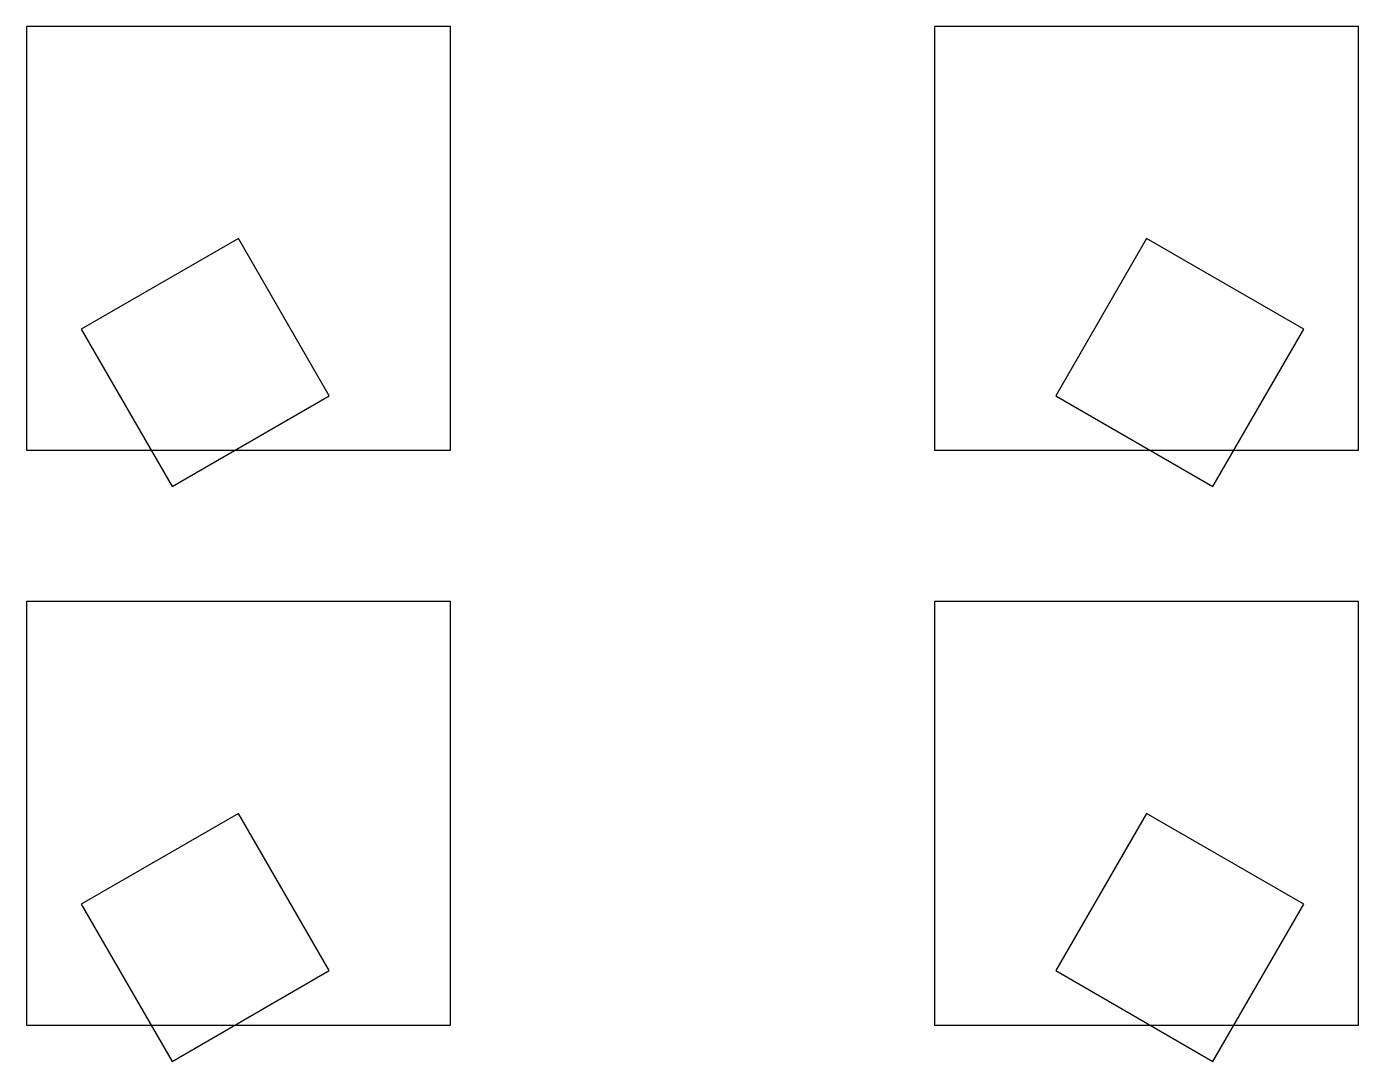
# Model space of a CAD drawing. Header units: millimetres. Extents: x -7 to 37, y -8.2 to 26.
import ezdxf

# ---------------------------------------------------------------- set-up
doc = ezdxf.new("R2010")
doc.units = ezdxf.units.MM

msp = doc.modelspace()

# ---------------------------------------------------------------- linework, layer by layer
at = {"linetype": 'CONTINUOUS'}
for p, q in [((7, 26), (-7, 26)), ((-7, 26), (-7, 12)), ((7, 12), (7, 26)), ((37, 26), (23, 26)), ((23, 26), (23, 12)), ((37, 12), (37, 26)), ((0, 19), (-5.196, 16)), ((3, 13.804), (0, 19)), ((30, 19), (27, 13.804)), ((35.196, 16), (30, 19)), ((-5.196, 16), (-2.196, 10.804)), ((32.196, 10.804), (35.196, 16)), ((-2.196, 10.804), (3, 13.804)), ((27, 13.804), (32.196, 10.804)), ((-7, 12), (7, 12)), ((23, 12), (37, 12)), ((7, 7), (-7, 7)), ((-7, 7), (-7, -7)), ((7, -7), (7, 7)), ((37, 7), (23, 7)), ((23, 7), (23, -7)), ((37, -7), (37, 7)), ((0, 0), (-5.196, -3)), ((3, -5.196), (0, 0)), ((30, 0), (27, -5.196)), ((35.196, -3), (30, 0)), ((-5.196, -3), (-2.196, -8.196)), ((32.196, -8.196), (35.196, -3)), ((-2.196, -8.196), (3, -5.196)), ((27, -5.196), (32.196, -8.196)), ((-7, -7), (7, -7)), ((23, -7), (37, -7))]:
    msp.add_line(p, q, dxfattribs=at)

doc.saveas('drawing.dxf')
